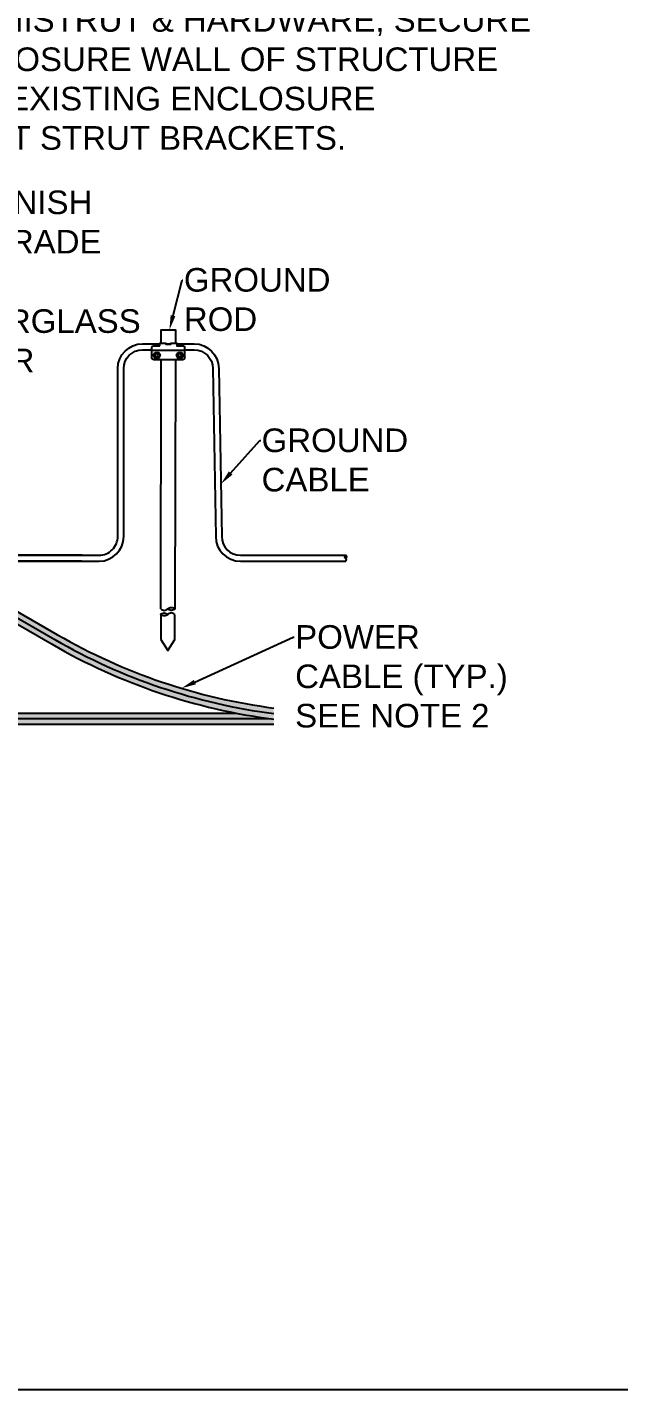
# Model space of a CAD drawing. Header units: feet. Extents: x -689 to 1837, y -511 to 1546.
# Drawn here: x 287.1 to 327.1, y 0 to 92.4 of the extents above; entities that cross this region are included whole.
import ezdxf
from ezdxf import colors
from ezdxf.entities.mleader import LeaderData, LeaderLine
from ezdxf.math import Vec2, Vec3

# ---------------------------------------------------------------- set-up
doc = ezdxf.new("R2010")
doc.units = ezdxf.units.FT
doc.header["$MEASUREMENT"] = 0
for name, color, linetype in [('E-CABL-ACF', 1, 'AC_CABLE_FEEDER'), ('E-DETL', 7, 'Continuous'), ('E-DETL-1', 7, 'Continuous'), ('G-ANNO-TEXT', 1, 'Continuous')]:
    doc.layers.add(name, color=color, linetype=linetype)
doc.layers.add('G-NPLT', color=67, linetype='Continuous', plot=False)
doc.styles.add('NEI-A', font='arial.ttf')
doc.styles.get("Standard").update_dxf_attribs({"font": 'arial.ttf'})
doc.linetypes.add('AC_CABLE_FEEDER', pattern='A,0.2,-0.05,0,-0.05,0.2,-0.12,["ACF",Standard,S=0.1,R=0,X=-0.05,Y=-0.05],-0.3,0.2,-0.05,0,-0.05', length=1.22)

# ---------------------------------------------------------------- blocks, each defined once
blk = doc.blocks.new('GROUNDING_TEST_WELL')
at = {"layer": 'E-DETL', "color": 7, "linetype": 'Continuous'}
for points in [[(-0.09375000000000014, -0.9250749240650329), (-0.09375000000000014, -0.7499999999999574), (0.09374999999999986, -0.7499999999999574), (0.09374999999999986, -0.9250749240650151)], [(-0.1010887963342277, -4.47044153190782), (-0.09375000000000014, -1.147909205695044)], [(0.09374999999999986, -1.147909205695044), (0.08641120366577404, -4.470441521671528)], [(-0.1010887963342277, -4.545441542143941), (-0.1010887963342277, -4.880192394277138), (-0.007338796334227736, -5.024576474293394), (0.08641120366577404, -4.880192394277138), (0.08641120366577404, -4.545441531907823)]]:
    blk.add_lwpolyline(points, dxfattribs=at)
at = {"layer": 'E-DETL', "color": 64, "linetype": 'Continuous'}
for points in [[(-2.33539386594563, -3.75515039891271), (-0.923750000000002, -3.75515039891271, 0.4142135623730948), (-0.673750000000002, -3.50515039891271), (-0.6737500000000002, -1.265002705077947, -0.4142135623730948), (-0.3437500000000001, -0.9350027050779488), (-0.1133913199426503, -0.9350027050779488)], [(-2.33539386594563, -3.835150398912708), (-0.923750000000002, -3.835150398912708, 0.4142135623730948), (-0.5937500000000019, -3.50515039891271), (-0.5937500000000001, -1.265002705077947, -0.4142135623730948), (-0.3437500000000001, -1.015002705077947), (-0.2178667438174672, -1.015002705077947)], [(0.1133913199426465, -0.9350027050779488), (0.3437499999999999, -0.9350027050779488, -0.414213562373095), (0.67375, -1.265002705077947), (0.7120604152578397, -3.50515039891271, 0.414213562373095), (0.9620604152578397, -3.75515039891271), (2.365416549312211, -3.75515039891271)], [(0.2178667438174687, -1.015002705077947), (0.3437499999999999, -1.015002705077947, -0.414213562373095), (0.5937499999999999, -1.265002705077947), (0.6320604152578396, -3.50515039891271, 0.414213562373095), (0.9620604152578397, -3.835150398912708), (2.365416549312211, -3.835150398912708)]]:
    blk.add_lwpolyline(points, format="xyb", dxfattribs=at)
at = {"layer": 'E-DETL', "color": 4, "linetype": 'Continuous'}
blk.add_lwpolyline([(-0.2178966259551204, -1.019727165036173), (0.2176523394796276, -1.019727165036173)], dxfattribs=at)
blk.add_lwpolyline([(-0.1133913199426503, -0.9613313349248997), (-0.1133913199426503, -0.9250749240650329), (-0.03488963690543315, -0.9250749240650329), (-0.03488963690543315, -0.9384892643306131), (0.03488963690543287, -0.9384892643306131), (0.03488963690543287, -0.9250749240650293), (0.1133913199426447, -0.9250749240650116), (0.11339131994265, -0.9613313349248997), (0.1944292438174634, -0.9613313349248891, -0.4142135623731946), (0.2178667438174687, -0.9847688349248962), (0.2178667438174669, -1.124471705695044, -0.414444747769073), (0.1944292438174669, -1.147909205695044), (-0.1944292438174672, -1.147909205695044, -0.4142135623730958), (-0.2178667438174672, -1.124471705695044), (-0.2178667438174672, -0.9847688349248997, -0.4142135623730293), (-0.194429243817469, -0.9613313349248962)], format="xyb", close=True, dxfattribs=at)
for points in [[(-0.1754466807489338, -1.049346462651755), (-0.1314153294372035, -1.049346462651755), (-0.1093996537813526, -1.087478731451874), (-0.1314153294372035, -1.125611000251993), (-0.1754466807489338, -1.125611000251993), (-0.1974623564047989, -1.087478731451874)], [(0.1323738830111977, -1.049346462651755), (0.176405234322928, -1.049346462651755), (0.1984209099787789, -1.087478731451874), (0.176405234322928, -1.125611000251993), (0.1323738830111977, -1.125611000251993), (0.1103582073553325, -1.087478731451874)]]:
    blk.add_lwpolyline(points, close=True, dxfattribs=at)
at = {"layer": 'E-DETL', "color": 3, "linetype": 'Continuous'}
blk.add_lwpolyline([(-0.03488963690543315, -0.9350027050779488), (0.03488963690543287, -0.9350027050779488)], dxfattribs=at)
at = {"layer": 'E-DETL', "color": 4, "linetype": 'Continuous'}
for centre in [(-0.1539102818800588, -1.086746984361078), (0.1539102818800727, -1.086746984361078)]:
    blk.add_circle(centre, 0.02031877128861481, dxfattribs=at)
at = {"layer": 'E-DETL', "color": 7, "linetype": 'Continuous'}
for points in [[(0.08641120366577582, -4.545441531907819), (0.03953620366577582, -4.52544153190782), (-0.007338796334225959, -4.545441531907819), (-0.05421379633422596, -4.565441531907819), (-0.101088796334226, -4.545441531907819), (-0.05421379633422774, -4.52544153190782), (-0.007338796334227736, -4.545441531907819)], [(-0.1010887963342277, -4.47044153190782), (-0.05421379633422774, -4.49044153190782), (-0.007338796334225959, -4.47044153190782), (0.03953620366577404, -4.450441531907821), (0.08641120366577404, -4.47044153190782), (0.03953620366577582, -4.49044153190782), (-0.007338796334224183, -4.47044153190782)]]:
    blk.add_spline(points, degree=3, dxfattribs=at)

msp = doc.modelspace()

# ---------------------------------------------------------------- hatches: boundary and pattern name
at = {"layer": 'E-CABL-ACF', "linetype": 'Continuous'}
h = msp.add_hatch(color=252, dxfattribs=at)
h.dxf.hatch_style = 1
edge = h.paths.add_edge_path()
edge.add_line((303.77290524376, 45.12390764870894), (303.77290524376, 45.45578497403439))
edge.add_arc((308.9390403040313, 85.49890764870878), 40.37499999999983, 258.9391990192351, 262.6486332502362, ccw=False)
edge.add_line((301.1930736116167, 45.87390764870892), (281.9384788929594, 45.873907648709))
edge.add_arc((281.9384788929596, 85.49890764870895), 39.62499999999996, 239.9999999999996, 269.9999999999998, ccw=False)
edge.add_line((262.1259788929593, 51.18265102375073), (245.164319313171, 60.97546974804444))
edge.add_arc((254.9768193131711, 77.97121829731395), 19.62499999999994, 179.9999999999999, 239.9999999999996, ccw=False)
edge.add_line((235.3518193131712, 77.97121829731398), (235.3518193131712, 86.77771287101785))
edge.add_line((235.3518193131712, 86.77771287101785), (234.6018193131712, 86.77771287101785))
edge.add_line((234.6018193131712, 86.77771287101785), (234.6018193131712, 77.97121829731398))
edge.add_arc((254.9768193131712, 77.97121829731395), 20.37500000000003, 180, 239.9999999999996)
edge.add_line((244.789319313171, 60.32595069520607), (261.7509788929593, 50.53313197091236))
edge.add_arc((281.9384788929595, 85.49890764870884), 40.37499999999992, 239.9999999999995, 269.9999999999999)
edge.add_line((281.9384788929595, 45.12390764870892), (303.77290524376, 45.12390764870894))
h = msp.add_hatch(color=252, dxfattribs=at)
h.dxf.hatch_style = 1
edge = h.paths.add_edge_path()
edge.add_line((303.77290524376, 45.45578497403439), (303.77290524376, 46.21212013001468))
edge.add_arc((308.9390403040314, 85.49890764870938), 39.6250000000004, 239.99999999999972, 262.5086998789701, ccw=False)
edge.add_line((289.126540304031, 51.18265102375076), (272.1648807242428, 60.97546974804447))
edge.add_arc((281.9773807242428, 77.97121829731395), 19.62499999999992, 179.9999999999999, 239.99999999999972, ccw=False)
edge.add_line((262.3523807242429, 77.97121829731398), (262.3523807242429, 86.77771287101785))
edge.add_line((262.3523807242429, 86.77771287101783), (261.6023807242429, 86.77771287101783))
edge.add_line((261.6023807242429, 86.77771287101783), (261.6023807242429, 77.97121829731395))
edge.add_arc((281.9773807242429, 77.97121829731395), 20.37499999999997, 180, 239.9999999999997)
edge.add_line((271.7898807242428, 60.3259506952061), (288.751540304031, 50.53313197091239))
edge.add_arc((308.9390403040314, 85.49890764870926), 40.3750000000003, 239.9999999999997, 262.6486332502362)

# ---------------------------------------------------------------- linework, layer by layer
at = {"layer": 'Defpoints', "linetype": 'Continuous', "flags": 128}
for points in [[(234.9768193131711, 86.7777128710178), (234.9768193131711, 77.97121829731392, 0.2679491924311235), (244.9768193131712, 60.65071022162513), (261.9384788929595, 50.85789149733139, 0.1316524975873959), (281.9384788929595, 45.49890764870892), (303.4489924900327, 45.4989076487088)], [(261.9773807242429, 86.7777128710178), (261.9773807242429, 77.97121829731392, 0.2679491924311235), (271.9773807242429, 60.65071022162513), (288.9390403040313, 50.85789149733139, 0.09884090696426515), (303.77290524376, 45.8339224786747, 0.09884090696426515)]]:
    msp.add_lwpolyline(points, format="xyb", dxfattribs=at)
at = {"layer": 'E-CABL-ACF', "linetype": 'Continuous', "flags": 128}
for points in [[(207.6018193131711, 86.7777128710178), (207.6018193131711, 77.97121829731392, 0.2679491924311235), (217.7893193131712, 60.32595069520593), (234.7509788929595, 50.53313197091219, 0.1316524975873958), (254.9384788929595, 45.12390764870889), (303.77290524376, 45.12390764870892)], [(235.3518193131711, 86.7777128710178), (235.3518193131711, 77.97121829731392, 0.2679491924311238), (245.1643193131712, 60.9754697480443), (262.1259788929595, 51.18265102375056, 0.131652497587396), (281.9384788929595, 45.87390764870894), (301.1930736116166, 45.87390764870886)], [(261.6023807242429, 86.7777128710178), (261.6023807242429, 77.97121829731392, 0.2679491924311235), (271.7898807242429, 60.32595069520595), (288.7515403040313, 50.53313197091222, 0.09914627132683146), (303.77290524376, 45.45578497403434, 0.09914627132683146)], [(262.3523807242429, 86.7777128710178), (262.3523807242429, 77.97121829731392, 0.2679491924311238), (272.1648807242429, 60.9754697480443), (289.1265403040313, 51.18265102375056, 0.09852973212046658), (303.77290524376, 46.21212013001462, 0.09852973212046658)]]:
    msp.add_lwpolyline(points, format="xyb", dxfattribs=at)
at = {"layer": 'E-DETL-1', "color": 64, "linetype": 'Continuous', "flags": 128}
for points in [[(290.7855483978458, 56.57218408588457), (284.7595303433376, 56.57218408588457, -0.2826123188260393), (281.2119799919969, 58.62276014448076), (268.0323051741472, 85.41192017571663, 0.2746847240447287), (267.3735810796696, 85.80333606096156), (266.6282380634076, 85.80333606096156)], [(290.7777845827709, 56.17188963073072), (284.7595303433376, 56.16566303670341, -0.275400572893793), (280.8791087282205, 58.44987677591171), (267.6998275728778, 85.23823664416614, 0.2700901300859174), (267.3735810796696, 85.42833606096158), (266.6777566215882, 85.42833606096158)], [(308.6467601184923, 56.16566303670341, 0.5127015254162051), (308.6467601184923, 56.35316303670339, -0.4466494215685929), (308.6467601184923, 56.57218408588457, -0.4466494215686733), (308.6467601184923, 56.35316303670339, 0.5127015254162851)]]:
    msp.add_lwpolyline(points, format="xyb", dxfattribs=at)
at = {"layer": 'G-NPLT'}
msp.add_lwpolyline([(0, 328.0000003377844), (496.0000012566292, 328.0000003377844), (496.0000012566292, 0), (0, 0)], close=True, dxfattribs=at)

# ---------------------------------------------------------------- block references
at = {"layer": 'E-DETL', "xscale": 5.081513114764589, "yscale": 5.081513114764589, "zscale": 5.081513114764589}
msp.add_blockref('GROUNDING_TEST_WELL', (296.6268649012811, 75.65403008587299), dxfattribs=at)

# ---------------------------------------------------------------- leaders
at = {"layer": 'G-ANNO-TEXT'}
ml = msp.add_multileader_mtext('Standard', dxfattribs=at)
ml.set_content('(TYP.) UNISTRUT & HARDWARE, SECURE TO ENCLOSURE WALL OF STRUCTURE OR USE EXISTING ENCLOSURE SUPPORT STRUT BRACKETS.', color=256, style='NEI-A')
ml.set_leader_properties()
ml.build(insert=Vec2(0, 0))
ml.multileader.update_dxf_attribs({"dogleg_length": 0.0625, "arrow_head_size": 1})
ctx = ml.context
ctx.base_point, ctx.char_height, ctx.arrow_head_size, ctx.landing_gap_size, ctx.plane_origin = Vec3(276.4465730065633, 92.84664776388885), 1.6, 1, 0.0625, Vec3(303.7321021634669, 96.88246125360601)
notes = []
notes.append((ctx, [(1, (1, 1, 0), (276.3840730065633, 92.84664776388885), (1, 0), 0.0625, [(0, [(272.4376444350768, 96.99148939214996)], 0, [])])]))
ctx.mtext.insert, ctx.mtext.width, ctx.mtext.defined_height, ctx.mtext.flow_direction = Vec3(276.5090730065633, 93.66029032869105), 44.96455506211954, 12.40864463658932, 5
ml = msp.add_multileader_mtext('Standard', dxfattribs=at)
ml.set_content('FINISH GRADE', color=256, style='NEI-A')
ml.set_leader_properties()
ml.build(insert=Vec2(0, 0))
ml.multileader.update_dxf_attribs({"dogleg_length": 0.0625, "arrow_head_size": 1})
ctx = ml.context
ctx.base_point, ctx.char_height, ctx.arrow_head_size, ctx.landing_gap_size, ctx.plane_origin = Vec3(284.0930233644033, 80.48146780081001), 1.6, 1, 0.0625, Vec3(260.4003315253264, 54.92579487543383)
notes.append((ctx, [(0, (1, 1, 0), (284.0305233644033, 80.48146780081001), (1, 0), 0.0625, [(0, [(280.9995445688019, 75.50911885075183)], 0, [])])]))
ctx.mtext.insert, ctx.mtext.width, ctx.mtext.flow_direction = Vec3(284.1555233644033, 81.2951103656122), 6.696247293300366, 5
ml = msp.add_multileader_mtext('Standard', dxfattribs=at)
ml.set_content('GROUND ROD', color=256, style='NEI-A')
ml.set_leader_properties()
ml.build(insert=Vec2(0, 0))
ml.multileader.update_dxf_attribs({"dogleg_length": 0.0625, "arrow_head_size": 1})
ctx = ml.context
ctx.base_point, ctx.char_height, ctx.arrow_head_size, ctx.landing_gap_size, ctx.plane_origin = Vec3(297.6203675609123, 75.22653789975223), 1.6, 1, 0.0625, Vec3(275.9503457013679, 51.07178535300567)
notes.append((ctx, [(0, (1, 1, 0), (297.5578675609123, 75.22653789975223), (1, 0), 0.0625, [(0, [(296.7014442486213, 71.84289524979977)], 0, [])])]))
ctx.mtext.insert, ctx.mtext.width, ctx.mtext.flow_direction = Vec3(297.6828675609123, 76.0401804645544), 6.696247293300366, 5
ml = msp.add_multileader_mtext('Standard', dxfattribs=at)
ml.set_content('FIBERGLASS RISER ', color=256, style='NEI-A')
ml.set_leader_properties()
ml.build(insert=Vec2(0, 0))
ml.multileader.update_dxf_attribs({"dogleg_length": 0.0625, "arrow_head_size": 1})
ctx = ml.context
ctx.base_point, ctx.char_height, ctx.arrow_head_size, ctx.landing_gap_size, ctx.plane_origin = Vec3(280.6600591800305, 72.43115058386533), 1.6, 1, 0.0625, Vec3(262.7333321595778, 41.55011307181959)
notes.append((ctx, [(0, (1, 1, 0), (280.5975591800305, 72.43115058386533), (1, 0), 0.0625, [(0, [(277.8690073523965, 69.76665326464362)], 0, [])])]))
ctx.mtext.insert, ctx.mtext.width, ctx.mtext.flow_direction = Vec3(280.7225591800305, 73.24479314866753), 8.678585930554405, 5
ml = msp.add_multileader_mtext('Standard', dxfattribs=at)
ml.set_content('GROUND CABLE', color=256, style='NEI-A')
ml.set_leader_properties()
ml.build(insert=Vec2(0, 0))
ml.multileader.update_dxf_attribs({"dogleg_length": 0.0625, "arrow_head_size": 1})
ctx = ml.context
ctx.base_point, ctx.char_height, ctx.arrow_head_size, ctx.landing_gap_size, ctx.plane_origin = Vec3(302.8853307828508, 64.34934034520563), 1.6, 1, 0.0625, Vec3(273.2787873677229, 86.50822312616873)
notes.append((ctx, [(0, (1, 1, 0), (302.8228307828508, 64.34934034520563), (1, 0), 0.0625, [(0, [(300.1844240085903, 61.39689334382955)], 0, [])])]))
ctx.mtext.insert, ctx.mtext.width, ctx.mtext.flow_direction = Vec3(302.9478307828508, 65.1629829100078), 7.902806609524148, 5
ml = msp.add_multileader_mtext('Standard', dxfattribs=at)
ml.set_content('POWER CABLE (TYP.)\\PSEE NOTE 2', color=256, style='NEI-A')
ml.set_leader_properties()
ml.build(insert=Vec2(0, 0))
ml.multileader.update_dxf_attribs({"dogleg_length": 0.0625, "arrow_head_size": 1})
ctx = ml.context
ctx.base_point, ctx.char_height, ctx.arrow_head_size, ctx.landing_gap_size, ctx.plane_origin = Vec3(305.1588474075155, 51.01673950984425), 1.6, 1, 0.0625, Vec3(279.1046600708061, 28.02480586637187)
notes.append((ctx, [(0, (1, 1, 0), (305.0963474075155, 51.01673950984425), (1, 0), 0.0625, [(0, [(297.5189571099287, 47.55523459456492)], 0, [])])]))
ctx.mtext.insert, ctx.mtext.width, ctx.mtext.defined_height, ctx.mtext.flow_direction = Vec3(305.2213474075155, 51.83038207464643), 15.25303335594826, 4.540545432481175, 5
for ctx, leaders in notes:
    for number, flags, end, landing, length, lines in leaders:
        leader = LeaderData()
        leader.index, (leader.has_last_leader_line, leader.has_dogleg_vector, leader.attachment_direction) = number, flags
        leader.last_leader_point, leader.dogleg_vector, leader.dogleg_length = Vec3(end), Vec3(landing), length
        for number, points, colour, breaks in lines:
            line = LeaderLine()
            line.index, line.vertices, line.color, line.breaks = number, Vec3.list(points), colors.encode_raw_color(colour), breaks
            leader.lines.append(line)
        ctx.leaders.append(leader)

doc.saveas('drawing.dxf')
